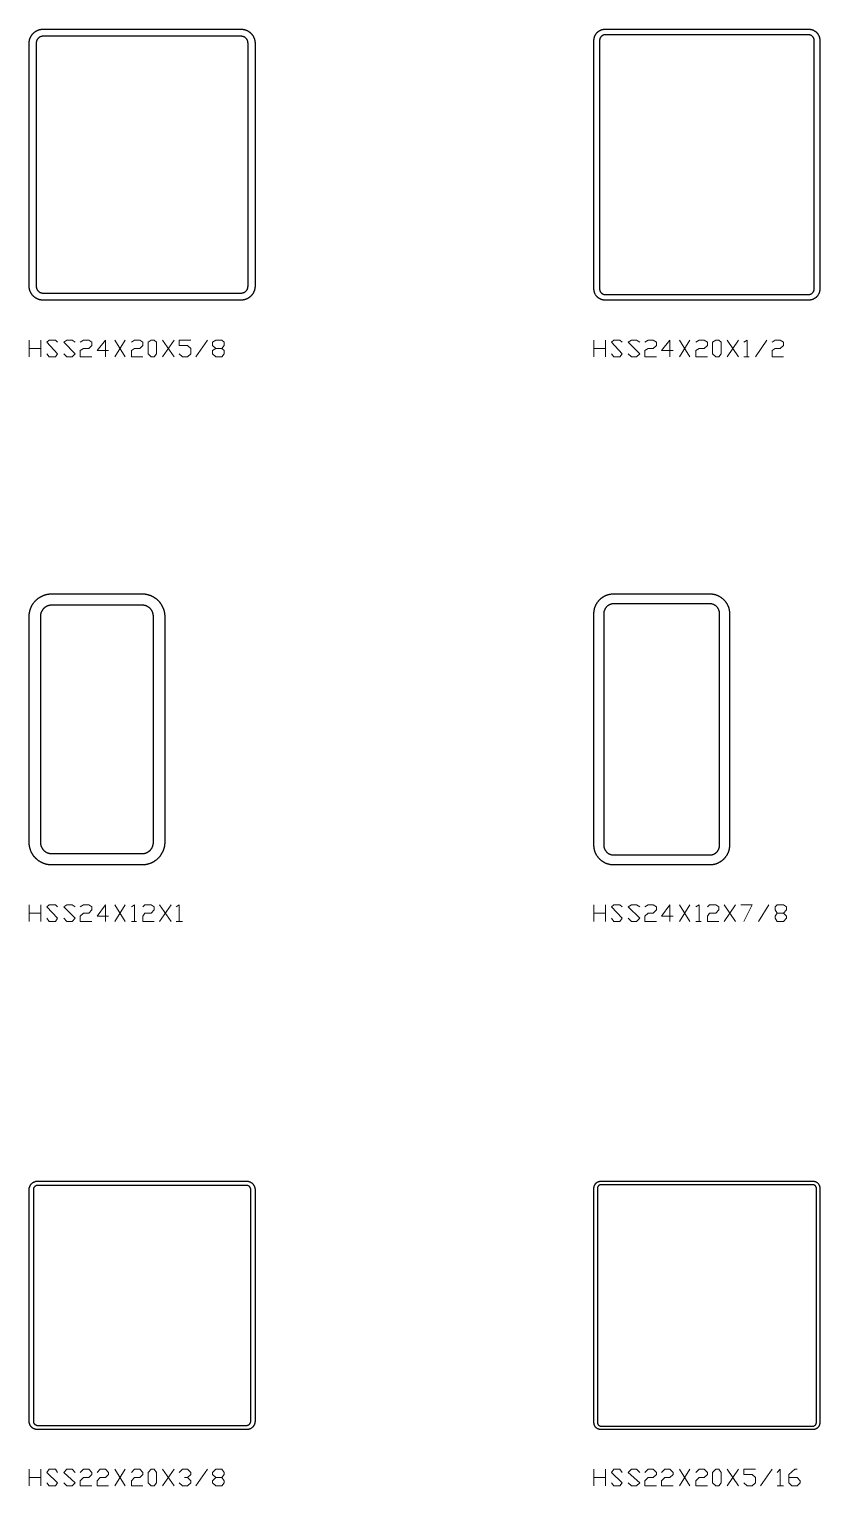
# Model space of a CAD drawing. Header units: inches. Extents: x 0 to 975, y -1305 to 34.
# Drawn here: x 500 to 570, y -105 to 24 of the extents above; entities that cross this region are included whole.
import ezdxf

# ---------------------------------------------------------------- set-up
doc = ezdxf.new("R2010")
doc.units = ezdxf.units.IN
doc.header["$MEASUREMENT"] = 0
doc.layers.add('AISC_STEEL', color=7, linetype='Continuous')

msp = doc.modelspace()

# ---------------------------------------------------------------- linework, layer by layer
at = {"color": 3, "lineweight": 0}
for p, q in [((500.01, -5.01), (500.01, -3.54)), ((501.03, -3.54), (501.03, -5.01)), ((507.58, -3.54), (508.5, -5.01)), ((507.58, -5.01), (508.5, -3.54)), ((511.82, -3.54), (512.83, -5.01)), ((511.82, -5.01), (512.83, -3.54)), ((514.77, -5.01), (515.78, -3.54)), ((550, -5.01), (550, -3.54)), ((551.01, -3.54), (551.01, -5.01)), ((557.56, -3.54), (558.48, -5.01)), ((557.56, -5.01), (558.48, -3.54)), ((561.8, -3.54), (562.81, -5.01)), ((561.8, -5.01), (562.81, -3.54)), ((564.29, -5.01), (565.3, -3.54)), ((500.01, -4.28), (501.03, -4.28)), ((510.8, -5.01), (510.8, -5.01)), ((550, -4.28), (551.01, -4.28)), ((560.79, -5.01), (560.79, -5.01)), ((563.28, -5.01), (563.74, -5.01)), ((500.01, -55), (500.01, -53.52)), ((501.03, -53.52), (501.03, -55)), ((507.58, -53.52), (508.5, -55)), ((507.58, -55), (508.5, -53.52)), ((511.54, -53.52), (512.56, -55)), ((511.54, -55), (512.56, -53.52)), ((550, -55), (550, -53.52)), ((551.01, -53.52), (551.01, -55)), ((557.56, -53.52), (558.48, -55)), ((557.56, -55), (558.48, -53.52)), ((561.52, -53.52), (562.54, -55)), ((561.52, -55), (562.54, -53.52)), ((564.57, -55), (565.49, -53.52)), ((500.01, -54.26), (501.03, -54.26)), ((509.05, -55), (509.51, -55)), ((513.02, -55), (513.57, -55)), ((550, -54.26), (551.01, -54.26)), ((559.03, -55), (559.49, -55)), ((500.01, -104.98), (500.01, -103.5)), ((500.01, -104.24), (501.03, -104.24)), ((501.03, -103.5), (501.03, -104.98)), ((507.58, -103.5), (508.5, -104.98)), ((507.58, -104.98), (508.5, -103.5)), ((511.82, -103.5), (512.83, -104.98)), ((511.82, -104.98), (512.83, -103.5)), ((514.77, -104.98), (515.78, -103.5)), ((550, -104.98), (550, -103.5)), ((550, -104.24), (551.01, -104.24)), ((551.01, -103.5), (551.01, -104.98)), ((557.56, -103.5), (558.48, -104.98)), ((557.56, -104.98), (558.48, -103.5)), ((561.8, -103.5), (562.81, -104.98)), ((561.8, -104.98), (562.81, -103.5)), ((564.75, -104.98), (565.77, -103.5)), ((510.8, -104.98), (510.8, -104.98)), ((560.79, -104.98), (560.79, -104.98)), ((566.23, -104.98), (566.78, -104.98))]:
    msp.add_line(p, q, dxfattribs=at)
for points in [[(501.58, -4.74), (501.77, -5.01), (502.32, -5.01), (502.5, -4.74), (501.58, -3.72), (501.77, -3.54), (502.32, -3.54), (502.5, -3.72)], [(503.06, -4.74), (503.33, -5.01), (503.8, -5.01), (504.07, -4.74), (503.06, -3.72), (503.33, -3.54), (503.8, -3.54), (504.07, -3.72)], [(504.53, -3.72), (504.81, -3.54), (505.27, -3.54), (505.55, -3.72), (505.55, -4), (505.27, -4.28), (504.81, -4.28), (504.53, -4.46), (504.53, -5.01), (505.55, -5.01)], [(507.02, -4.46), (506.01, -4.46), (506.75, -3.54), (506.75, -5.01)], [(509.05, -3.72), (509.33, -3.54), (509.79, -3.54), (510.07, -3.72), (510.07, -4), (509.79, -4.28), (509.33, -4.28), (509.05, -4.46), (509.05, -5.01), (510.07, -5.01)], [(513.29, -4.74), (513.57, -5.01), (514.03, -5.01), (514.31, -4.74), (514.31, -4.28), (514.03, -4), (513.29, -4), (513.29, -3.54), (514.31, -3.54)], [(517.07, -4.28), (517.26, -4.46), (517.26, -4.74), (517.07, -5.01), (516.52, -5.01), (516.24, -4.74), (516.24, -4.46), (516.52, -4.28), (517.07, -4.28), (517.26, -4), (517.26, -3.72), (517.07, -3.54), (516.52, -3.54), (516.24, -3.72), (516.24, -4), (516.52, -4.28)], [(551.56, -4.74), (551.75, -5.01), (552.3, -5.01), (552.49, -4.74), (551.56, -3.72), (551.75, -3.54), (552.3, -3.54), (552.49, -3.72)], [(553.04, -4.74), (553.32, -5.01), (553.78, -5.01), (554.05, -4.74), (553.04, -3.72), (553.32, -3.54), (553.78, -3.54), (554.05, -3.72)], [(554.51, -3.72), (554.79, -3.54), (555.25, -3.54), (555.53, -3.72), (555.53, -4), (555.25, -4.28), (554.79, -4.28), (554.51, -4.46), (554.51, -5.01), (555.53, -5.01)], [(557, -4.46), (555.99, -4.46), (556.73, -3.54), (556.73, -5.01)], [(559.03, -3.72), (559.31, -3.54), (559.77, -3.54), (560.05, -3.72), (560.05, -4), (559.77, -4.28), (559.31, -4.28), (559.03, -4.46), (559.03, -5.01), (560.05, -5.01)], [(563.28, -3.72), (563.55, -3.54), (563.55, -5.01)], [(565.77, -3.72), (566.04, -3.54), (566.5, -3.54), (566.78, -3.72), (566.78, -4), (566.5, -4.28), (566.04, -4.28), (565.77, -4.46), (565.77, -5.01), (566.78, -5.01)], [(501.58, -54.72), (501.77, -55), (502.32, -55), (502.5, -54.72), (501.58, -53.71), (501.77, -53.52), (502.32, -53.52), (502.5, -53.71)], [(503.06, -54.72), (503.33, -55), (503.8, -55), (504.07, -54.72), (503.06, -53.71), (503.33, -53.52), (503.8, -53.52), (504.07, -53.71)], [(504.53, -53.71), (504.81, -53.52), (505.27, -53.52), (505.55, -53.71), (505.55, -53.98), (505.27, -54.26), (504.81, -54.26), (504.53, -54.54), (504.53, -55), (505.55, -55)], [(507.02, -54.54), (506.01, -54.54), (506.75, -53.52), (506.75, -55)], [(509.05, -53.71), (509.33, -53.52), (509.33, -55)], [(510.07, -53.71), (510.25, -53.52), (510.8, -53.52), (511.08, -53.71), (511.08, -53.98), (510.8, -54.26), (510.25, -54.26), (510.07, -54.54), (510.07, -55), (511.08, -55)], [(513.02, -53.71), (513.29, -53.52), (513.29, -55)], [(551.56, -54.72), (551.75, -55), (552.3, -55), (552.49, -54.72), (551.56, -53.71), (551.75, -53.52), (552.3, -53.52), (552.49, -53.71)], [(553.04, -54.72), (553.32, -55), (553.78, -55), (554.05, -54.72), (553.04, -53.71), (553.32, -53.52), (553.78, -53.52), (554.05, -53.71)], [(554.51, -53.71), (554.79, -53.52), (555.25, -53.52), (555.53, -53.71), (555.53, -53.98), (555.25, -54.26), (554.79, -54.26), (554.51, -54.54), (554.51, -55), (555.53, -55)], [(557, -54.54), (555.99, -54.54), (556.73, -53.52), (556.73, -55)], [(559.03, -53.71), (559.31, -53.52), (559.31, -55)], [(560.05, -53.71), (560.23, -53.52), (560.79, -53.52), (561.06, -53.71), (561.06, -53.98), (560.79, -54.26), (560.23, -54.26), (560.05, -54.54), (560.05, -55), (561.06, -55)], [(563, -53.52), (564.01, -53.52), (563.28, -55)], [(566.78, -54.26), (567.06, -54.54), (567.06, -54.72), (566.78, -55), (566.23, -55), (566.04, -54.72), (566.04, -54.54), (566.23, -54.26), (566.78, -54.26), (567.06, -53.98), (567.06, -53.71), (566.78, -53.52), (566.23, -53.52), (566.04, -53.71), (566.04, -53.98), (566.23, -54.26)], [(501.58, -104.7), (501.77, -104.98), (502.32, -104.98), (502.5, -104.7), (501.58, -103.78), (501.77, -103.5), (502.32, -103.5), (502.5, -103.78)], [(503.06, -104.7), (503.33, -104.98), (503.8, -104.98), (504.07, -104.7), (503.06, -103.78), (503.33, -103.5), (503.8, -103.5), (504.07, -103.78)], [(504.53, -103.78), (504.81, -103.5), (505.27, -103.5), (505.55, -103.78), (505.55, -103.96), (505.27, -104.24), (504.81, -104.24), (504.53, -104.52), (504.53, -104.98), (505.55, -104.98)], [(506.01, -103.78), (506.29, -103.5), (506.75, -103.5), (507.02, -103.78), (507.02, -103.96), (506.75, -104.24), (506.29, -104.24), (506.01, -104.52), (506.01, -104.98), (507.02, -104.98)], [(509.05, -103.78), (509.33, -103.5), (509.79, -103.5), (510.07, -103.78), (510.07, -103.96), (509.79, -104.24), (509.33, -104.24), (509.05, -104.52), (509.05, -104.98), (510.07, -104.98)], [(513.29, -103.78), (513.57, -103.5), (514.03, -103.5), (514.31, -103.78), (514.31, -103.96), (514.03, -104.24), (513.76, -104.24)], [(514.03, -104.24), (514.31, -104.52), (514.31, -104.7), (514.03, -104.98), (513.57, -104.98), (513.29, -104.7)], [(517.07, -104.24), (517.26, -104.52), (517.26, -104.7), (517.07, -104.98), (516.52, -104.98), (516.24, -104.7), (516.24, -104.52), (516.52, -104.24), (517.07, -104.24), (517.26, -103.96), (517.26, -103.78), (517.07, -103.5), (516.52, -103.5), (516.24, -103.78), (516.24, -103.96), (516.52, -104.24)], [(551.56, -104.7), (551.75, -104.98), (552.3, -104.98), (552.49, -104.7), (551.56, -103.78), (551.75, -103.5), (552.3, -103.5), (552.49, -103.78)], [(553.04, -104.7), (553.32, -104.98), (553.78, -104.98), (554.05, -104.7), (553.04, -103.78), (553.32, -103.5), (553.78, -103.5), (554.05, -103.78)], [(554.51, -103.78), (554.79, -103.5), (555.25, -103.5), (555.53, -103.78), (555.53, -103.96), (555.25, -104.24), (554.79, -104.24), (554.51, -104.52), (554.51, -104.98), (555.53, -104.98)], [(555.99, -103.78), (556.27, -103.5), (556.73, -103.5), (557, -103.78), (557, -103.96), (556.73, -104.24), (556.27, -104.24), (555.99, -104.52), (555.99, -104.98), (557, -104.98)], [(559.03, -103.78), (559.31, -103.5), (559.77, -103.5), (560.05, -103.78), (560.05, -103.96), (559.77, -104.24), (559.31, -104.24), (559.03, -104.52), (559.03, -104.98), (560.05, -104.98)], [(563.28, -104.7), (563.55, -104.98), (564.01, -104.98), (564.29, -104.7), (564.29, -104.24), (564.01, -103.96), (563.28, -103.96), (563.28, -103.5), (564.29, -103.5)], [(566.23, -103.78), (566.5, -103.5), (566.5, -104.98)], [(567.24, -104.24), (567.98, -104.24), (568.26, -104.52), (568.26, -104.7), (567.98, -104.98), (567.52, -104.98), (567.24, -104.7), (567.24, -103.96), (567.79, -103.5), (567.98, -103.5)]]:
    msp.add_lwpolyline(points, dxfattribs=at)
for points in [[(510.8, -5.01), (510.53, -4.74), (510.53, -3.72), (510.8, -3.54), (511.08, -3.54), (511.27, -3.72), (511.27, -4.74), (511.08, -5.01)], [(560.79, -5.01), (560.51, -4.74), (560.51, -3.72), (560.79, -3.54), (561.06, -3.54), (561.25, -3.72), (561.25, -4.74), (561.06, -5.01)], [(510.8, -104.98), (510.53, -104.7), (510.53, -103.78), (510.8, -103.5), (511.08, -103.5), (511.27, -103.78), (511.27, -104.7), (511.08, -104.98)], [(560.79, -104.98), (560.51, -104.7), (560.51, -103.78), (560.79, -103.5), (561.06, -103.5), (561.25, -103.78), (561.25, -104.7), (561.06, -104.98)]]:
    msp.add_lwpolyline(points, close=True, dxfattribs=at)
at = {"layer": 'AISC_STEEL'}
for points in [[(518.75, 24), (518.78, 24), (518.81, 24), (518.84, 24), (518.87, 23.99), (518.9, 23.99), (518.93, 23.99), (518.96, 23.98), (518.99, 23.98), (519.02, 23.97), (519.04, 23.96), (519.07, 23.96), (519.1, 23.95), (519.13, 23.94), (519.16, 23.93), (519.19, 23.92), (519.21, 23.91), (519.24, 23.9), (519.27, 23.89), (519.3, 23.87), (519.32, 23.86), (519.35, 23.85), (519.38, 23.83), (519.4, 23.82), (519.43, 23.8), (519.45, 23.79), (519.48, 23.77), (519.5, 23.75), (519.52, 23.73), (519.55, 23.71), (519.57, 23.69), (519.59, 23.67), (519.61, 23.65), (519.63, 23.63), (519.65, 23.61), (519.67, 23.59), (519.69, 23.57), (519.71, 23.55), (519.73, 23.52), (519.75, 23.5), (519.77, 23.48), (519.79, 23.45), (519.8, 23.43), (519.82, 23.4), (519.83, 23.38), (519.85, 23.35), (519.86, 23.32), (519.87, 23.3), (519.89, 23.27), (519.9, 23.24), (519.91, 23.21), (519.92, 23.19), (519.93, 23.16), (519.94, 23.13), (519.95, 23.1), (519.96, 23.07), (519.96, 23.04), (519.97, 23.02), (519.98, 22.99), (519.98, 22.96), (519.99, 22.93), (519.99, 22.9), (519.99, 22.87), (520, 22.84), (520, 22.81), (520, 22.78), (520, 22.75), (520, 1.25), (520, 1.22), (520, 1.19), (520, 1.16), (519.99, 1.13), (519.99, 1.1), (519.99, 1.07), (519.98, 1.04), (519.98, 1.01), (519.97, 0.98), (519.96, 0.96), (519.96, 0.93), (519.95, 0.9), (519.94, 0.87), (519.93, 0.84), (519.92, 0.81), (519.91, 0.79), (519.9, 0.76), (519.89, 0.73), (519.87, 0.7), (519.86, 0.68), (519.85, 0.65), (519.83, 0.62), (519.82, 0.6), (519.8, 0.57), (519.79, 0.55), (519.77, 0.52), (519.75, 0.5), (519.73, 0.48), (519.71, 0.45), (519.69, 0.43), (519.67, 0.41), (519.65, 0.39), (519.63, 0.37), (519.61, 0.35), (519.59, 0.33), (519.57, 0.31), (519.55, 0.29), (519.52, 0.27), (519.5, 0.25), (519.48, 0.23), (519.45, 0.21), (519.43, 0.2), (519.4, 0.18), (519.38, 0.17), (519.35, 0.15), (519.32, 0.14), (519.3, 0.13), (519.27, 0.11), (519.24, 0.1), (519.21, 0.09), (519.19, 0.08), (519.16, 0.07), (519.13, 0.06), (519.1, 0.05), (519.07, 0.04), (519.04, 0.04), (519.02, 0.03), (518.99, 0.02), (518.96, 0.02), (518.93, 0.01), (518.9, 0.01), (518.87, 0.01), (518.84, 0), (518.81, 0), (518.78, 0), (518.75, 0), (501.25, 0), (501.22, 0), (501.19, 0), (501.16, 0), (501.13, 0.01), (501.1, 0.01), (501.07, 0.01), (501.04, 0.02), (501.01, 0.02), (500.98, 0.03), (500.96, 0.04), (500.93, 0.04), (500.9, 0.05), (500.87, 0.06), (500.84, 0.07), (500.81, 0.08), (500.79, 0.09), (500.76, 0.1), (500.73, 0.11), (500.7, 0.13), (500.68, 0.14), (500.65, 0.15), (500.62, 0.17), (500.6, 0.18), (500.57, 0.2), (500.55, 0.21), (500.52, 0.23), (500.5, 0.25), (500.48, 0.27), (500.45, 0.29), (500.43, 0.31), (500.41, 0.33), (500.39, 0.35), (500.37, 0.37), (500.35, 0.39), (500.33, 0.41), (500.31, 0.43), (500.29, 0.45), (500.27, 0.48), (500.25, 0.5), (500.23, 0.52), (500.21, 0.55), (500.2, 0.57), (500.18, 0.6), (500.17, 0.62), (500.15, 0.65), (500.14, 0.68), (500.13, 0.7), (500.11, 0.73), (500.1, 0.76), (500.09, 0.79), (500.08, 0.81), (500.07, 0.84), (500.06, 0.87), (500.05, 0.9), (500.04, 0.93), (500.04, 0.96), (500.03, 0.98), (500.02, 1.01), (500.02, 1.04), (500.01, 1.07), (500.01, 1.1), (500.01, 1.13), (500, 1.16), (500, 1.19), (500, 1.22), (500, 1.25), (500, 22.75), (500, 22.78), (500, 22.81), (500, 22.84), (500.01, 22.87), (500.01, 22.9), (500.01, 22.93), (500.02, 22.96), (500.02, 22.99), (500.03, 23.02), (500.04, 23.04), (500.04, 23.07), (500.05, 23.1), (500.06, 23.13), (500.07, 23.16), (500.08, 23.19), (500.09, 23.21), (500.1, 23.24), (500.11, 23.27), (500.13, 23.3), (500.14, 23.32), (500.15, 23.35), (500.17, 23.38), (500.18, 23.4), (500.2, 23.43), (500.21, 23.45), (500.23, 23.48), (500.25, 23.5), (500.27, 23.52), (500.29, 23.55), (500.31, 23.57), (500.33, 23.59), (500.35, 23.61), (500.37, 23.63), (500.39, 23.65), (500.41, 23.67), (500.43, 23.69), (500.45, 23.71), (500.48, 23.73), (500.5, 23.75), (500.52, 23.77), (500.55, 23.79), (500.57, 23.8), (500.6, 23.82), (500.62, 23.83), (500.65, 23.85), (500.68, 23.86), (500.7, 23.87), (500.73, 23.89), (500.76, 23.9), (500.79, 23.91), (500.81, 23.92), (500.84, 23.93), (500.87, 23.94), (500.9, 23.95), (500.93, 23.96), (500.96, 23.96), (500.98, 23.97), (501.01, 23.98), (501.04, 23.98), (501.07, 23.99), (501.1, 23.99), (501.13, 23.99), (501.16, 24), (501.19, 24), (501.22, 24), (501.25, 24)], [(501.25, 23.38), (501.22, 23.37), (501.19, 23.37), (501.16, 23.37), (501.13, 23.36), (501.1, 23.36), (501.07, 23.35), (501.05, 23.34), (501.02, 23.33), (500.99, 23.32), (500.96, 23.31), (500.94, 23.29), (500.91, 23.28), (500.89, 23.26), (500.86, 23.24), (500.84, 23.22), (500.82, 23.2), (500.8, 23.18), (500.78, 23.16), (500.76, 23.14), (500.74, 23.11), (500.72, 23.09), (500.71, 23.06), (500.69, 23.04), (500.68, 23.01), (500.67, 22.98), (500.66, 22.95), (500.65, 22.93), (500.64, 22.9), (500.64, 22.87), (500.63, 22.84), (500.63, 22.81), (500.63, 22.78), (500.62, 22.75), (500.62, 1.25), (500.63, 1.22), (500.63, 1.19), (500.63, 1.16), (500.64, 1.13), (500.64, 1.1), (500.65, 1.07), (500.66, 1.05), (500.67, 1.02), (500.68, 0.99), (500.69, 0.96), (500.71, 0.94), (500.72, 0.91), (500.74, 0.89), (500.76, 0.86), (500.78, 0.84), (500.8, 0.82), (500.82, 0.8), (500.84, 0.78), (500.86, 0.76), (500.89, 0.74), (500.91, 0.72), (500.94, 0.71), (500.96, 0.69), (500.99, 0.68), (501.02, 0.67), (501.05, 0.66), (501.07, 0.65), (501.1, 0.64), (501.13, 0.64), (501.16, 0.63), (501.19, 0.63), (501.22, 0.63), (501.25, 0.62), (518.75, 0.62), (518.78, 0.63), (518.81, 0.63), (518.84, 0.63), (518.87, 0.64), (518.9, 0.64), (518.93, 0.65), (518.95, 0.66), (518.98, 0.67), (519.01, 0.68), (519.04, 0.69), (519.06, 0.71), (519.09, 0.72), (519.11, 0.74), (519.14, 0.76), (519.16, 0.78), (519.18, 0.8), (519.2, 0.82), (519.22, 0.84), (519.24, 0.86), (519.26, 0.89), (519.28, 0.91), (519.29, 0.94), (519.31, 0.96), (519.32, 0.99), (519.33, 1.02), (519.34, 1.05), (519.35, 1.07), (519.36, 1.1), (519.36, 1.13), (519.37, 1.16), (519.37, 1.19), (519.37, 1.22), (519.38, 1.25), (519.38, 22.75), (519.37, 22.78), (519.37, 22.81), (519.37, 22.84), (519.36, 22.87), (519.36, 22.9), (519.35, 22.93), (519.34, 22.95), (519.33, 22.98), (519.32, 23.01), (519.31, 23.04), (519.29, 23.06), (519.28, 23.09), (519.26, 23.11), (519.24, 23.14), (519.22, 23.16), (519.2, 23.18), (519.18, 23.2), (519.16, 23.22), (519.14, 23.24), (519.11, 23.26), (519.09, 23.28), (519.06, 23.29), (519.04, 23.31), (519.01, 23.32), (518.98, 23.33), (518.95, 23.34), (518.93, 23.35), (518.9, 23.36), (518.87, 23.36), (518.84, 23.37), (518.81, 23.37), (518.78, 23.37), (518.75, 23.38)], [(569, 24), (569.03, 24), (569.06, 24), (569.09, 24), (569.12, 23.99), (569.15, 23.99), (569.18, 23.98), (569.21, 23.98), (569.23, 23.97), (569.26, 23.96), (569.29, 23.96), (569.32, 23.95), (569.35, 23.94), (569.38, 23.93), (569.4, 23.92), (569.43, 23.9), (569.46, 23.89), (569.48, 23.88), (569.51, 23.86), (569.53, 23.85), (569.56, 23.83), (569.58, 23.81), (569.61, 23.79), (569.63, 23.78), (569.65, 23.76), (569.67, 23.74), (569.7, 23.72), (569.72, 23.7), (569.74, 23.67), (569.76, 23.65), (569.78, 23.63), (569.79, 23.61), (569.81, 23.58), (569.83, 23.56), (569.85, 23.53), (569.86, 23.51), (569.88, 23.48), (569.89, 23.46), (569.9, 23.43), (569.92, 23.4), (569.93, 23.38), (569.94, 23.35), (569.95, 23.32), (569.96, 23.29), (569.96, 23.26), (569.97, 23.23), (569.98, 23.21), (569.98, 23.18), (569.99, 23.15), (569.99, 23.12), (570, 23.09), (570, 23.06), (570, 23.03), (570, 23), (570, 1), (570, 0.97), (570, 0.94), (570, 0.91), (569.99, 0.88), (569.99, 0.85), (569.98, 0.82), (569.98, 0.79), (569.97, 0.77), (569.96, 0.74), (569.96, 0.71), (569.95, 0.68), (569.94, 0.65), (569.93, 0.62), (569.92, 0.6), (569.9, 0.57), (569.89, 0.54), (569.88, 0.52), (569.86, 0.49), (569.85, 0.47), (569.83, 0.44), (569.81, 0.42), (569.79, 0.39), (569.78, 0.37), (569.76, 0.35), (569.74, 0.33), (569.72, 0.3), (569.7, 0.28), (569.67, 0.26), (569.65, 0.24), (569.63, 0.22), (569.61, 0.21), (569.58, 0.19), (569.56, 0.17), (569.53, 0.15), (569.51, 0.14), (569.48, 0.12), (569.46, 0.11), (569.43, 0.1), (569.4, 0.08), (569.38, 0.07), (569.35, 0.06), (569.32, 0.05), (569.29, 0.04), (569.26, 0.04), (569.23, 0.03), (569.21, 0.02), (569.18, 0.02), (569.15, 0.01), (569.12, 0.01), (569.09, 0), (569.06, 0), (569.03, 0), (569, 0), (551, 0), (550.97, 0), (550.94, 0), (550.91, 0), (550.88, 0.01), (550.85, 0.01), (550.82, 0.02), (550.79, 0.02), (550.77, 0.03), (550.74, 0.04), (550.71, 0.04), (550.68, 0.05), (550.65, 0.06), (550.62, 0.07), (550.6, 0.08), (550.57, 0.1), (550.54, 0.11), (550.52, 0.12), (550.49, 0.14), (550.47, 0.15), (550.44, 0.17), (550.42, 0.19), (550.39, 0.21), (550.37, 0.22), (550.35, 0.24), (550.33, 0.26), (550.3, 0.28), (550.28, 0.3), (550.26, 0.33), (550.24, 0.35), (550.22, 0.37), (550.21, 0.39), (550.19, 0.42), (550.17, 0.44), (550.15, 0.47), (550.14, 0.49), (550.12, 0.52), (550.11, 0.54), (550.1, 0.57), (550.08, 0.6), (550.07, 0.62), (550.06, 0.65), (550.05, 0.68), (550.04, 0.71), (550.04, 0.74), (550.03, 0.77), (550.02, 0.79), (550.02, 0.82), (550.01, 0.85), (550.01, 0.88), (550, 0.91), (550, 0.94), (550, 0.97), (550, 1), (550, 23), (550, 23.03), (550, 23.06), (550, 23.09), (550.01, 23.12), (550.01, 23.15), (550.02, 23.18), (550.02, 23.21), (550.03, 23.23), (550.04, 23.26), (550.04, 23.29), (550.05, 23.32), (550.06, 23.35), (550.07, 23.38), (550.08, 23.4), (550.1, 23.43), (550.11, 23.46), (550.12, 23.48), (550.14, 23.51), (550.15, 23.53), (550.17, 23.56), (550.19, 23.58), (550.21, 23.61), (550.22, 23.63), (550.24, 23.65), (550.26, 23.67), (550.28, 23.7), (550.3, 23.72), (550.33, 23.74), (550.35, 23.76), (550.37, 23.78), (550.39, 23.79), (550.42, 23.81), (550.44, 23.83), (550.47, 23.85), (550.49, 23.86), (550.52, 23.88), (550.54, 23.89), (550.57, 23.9), (550.6, 23.92), (550.62, 23.93), (550.65, 23.94), (550.68, 23.95), (550.71, 23.96), (550.74, 23.96), (550.77, 23.97), (550.79, 23.98), (550.82, 23.98), (550.85, 23.99), (550.88, 23.99), (550.91, 24), (550.94, 24), (550.97, 24), (551, 24)], [(551, 23.5), (550.97, 23.5), (550.94, 23.5), (550.91, 23.49), (550.88, 23.49), (550.86, 23.48), (550.83, 23.47), (550.8, 23.46), (550.78, 23.45), (550.75, 23.43), (550.73, 23.42), (550.7, 23.4), (550.68, 23.38), (550.66, 23.36), (550.64, 23.34), (550.62, 23.32), (550.6, 23.3), (550.58, 23.27), (550.57, 23.25), (550.55, 23.22), (550.54, 23.2), (550.53, 23.17), (550.52, 23.14), (550.51, 23.12), (550.51, 23.09), (550.5, 23.06), (550.5, 23.03), (550.5, 23), (550.5, 1), (550.5, 0.97), (550.5, 0.94), (550.51, 0.91), (550.51, 0.88), (550.52, 0.86), (550.53, 0.83), (550.54, 0.8), (550.55, 0.78), (550.57, 0.75), (550.58, 0.73), (550.6, 0.7), (550.62, 0.68), (550.64, 0.66), (550.66, 0.64), (550.68, 0.62), (550.7, 0.6), (550.73, 0.58), (550.75, 0.57), (550.78, 0.55), (550.8, 0.54), (550.83, 0.53), (550.86, 0.52), (550.88, 0.51), (550.91, 0.51), (550.94, 0.5), (550.97, 0.5), (551, 0.5), (569, 0.5), (569.03, 0.5), (569.06, 0.5), (569.09, 0.51), (569.12, 0.51), (569.14, 0.52), (569.17, 0.53), (569.2, 0.54), (569.22, 0.55), (569.25, 0.57), (569.27, 0.58), (569.3, 0.6), (569.32, 0.62), (569.34, 0.64), (569.36, 0.66), (569.38, 0.68), (569.4, 0.7), (569.42, 0.73), (569.43, 0.75), (569.45, 0.78), (569.46, 0.8), (569.47, 0.83), (569.48, 0.86), (569.49, 0.88), (569.49, 0.91), (569.5, 0.94), (569.5, 0.97), (569.5, 1), (569.5, 23), (569.5, 23.03), (569.5, 23.06), (569.49, 23.09), (569.49, 23.12), (569.48, 23.14), (569.47, 23.17), (569.46, 23.2), (569.45, 23.22), (569.43, 23.25), (569.42, 23.27), (569.4, 23.3), (569.38, 23.32), (569.36, 23.34), (569.34, 23.36), (569.32, 23.38), (569.3, 23.4), (569.27, 23.42), (569.25, 23.43), (569.22, 23.45), (569.2, 23.46), (569.17, 23.47), (569.14, 23.48), (569.12, 23.49), (569.09, 23.49), (569.06, 23.5), (569.03, 23.5), (569, 23.5)], [(510, -26), (510.03, -26), (510.07, -26), (510.1, -26), (510.13, -26), (510.16, -26.01), (510.2, -26.01), (510.23, -26.01), (510.26, -26.02), (510.29, -26.02), (510.33, -26.03), (510.36, -26.03), (510.39, -26.04), (510.42, -26.05), (510.45, -26.05), (510.49, -26.06), (510.52, -26.07), (510.55, -26.08), (510.58, -26.09), (510.61, -26.1), (510.64, -26.11), (510.67, -26.12), (510.7, -26.13), (510.74, -26.14), (510.77, -26.15), (510.8, -26.17), (510.83, -26.18), (510.86, -26.19), (510.88, -26.21), (510.91, -26.22), (510.94, -26.24), (510.97, -26.25), (511, -26.27), (511.03, -26.28), (511.06, -26.3), (511.08, -26.32), (511.11, -26.34), (511.14, -26.36), (511.16, -26.37), (511.19, -26.39), (511.22, -26.41), (511.24, -26.43), (511.27, -26.45), (511.29, -26.47), (511.32, -26.5), (511.34, -26.52), (511.37, -26.54), (511.39, -26.56), (511.41, -26.59), (511.44, -26.61), (511.46, -26.63), (511.48, -26.66), (511.5, -26.68), (511.53, -26.71), (511.55, -26.73), (511.57, -26.76), (511.59, -26.78), (511.61, -26.81), (511.63, -26.84), (511.64, -26.86), (511.66, -26.89), (511.68, -26.92), (511.7, -26.94), (511.72, -26.97), (511.73, -27), (511.75, -27.03), (511.76, -27.06), (511.78, -27.09), (511.79, -27.12), (511.81, -27.14), (511.82, -27.17), (511.83, -27.2), (511.85, -27.23), (511.86, -27.26), (511.87, -27.3), (511.88, -27.33), (511.89, -27.36), (511.9, -27.39), (511.91, -27.42), (511.92, -27.45), (511.93, -27.48), (511.94, -27.51), (511.95, -27.55), (511.95, -27.58), (511.96, -27.61), (511.97, -27.64), (511.97, -27.67), (511.98, -27.71), (511.98, -27.74), (511.99, -27.77), (511.99, -27.8), (511.99, -27.84), (512, -27.87), (512, -27.9), (512, -27.93), (512, -27.97), (512, -28), (512, -48), (512, -48.03), (512, -48.07), (512, -48.1), (512, -48.13), (511.99, -48.16), (511.99, -48.2), (511.99, -48.23), (511.98, -48.26), (511.98, -48.29), (511.97, -48.33), (511.97, -48.36), (511.96, -48.39), (511.95, -48.42), (511.95, -48.45), (511.94, -48.49), (511.93, -48.52), (511.92, -48.55), (511.91, -48.58), (511.9, -48.61), (511.89, -48.64), (511.88, -48.67), (511.87, -48.7), (511.86, -48.74), (511.85, -48.77), (511.83, -48.8), (511.82, -48.83), (511.81, -48.86), (511.79, -48.88), (511.78, -48.91), (511.76, -48.94), (511.75, -48.97), (511.73, -49), (511.72, -49.03), (511.7, -49.06), (511.68, -49.08), (511.66, -49.11), (511.64, -49.14), (511.63, -49.16), (511.61, -49.19), (511.59, -49.22), (511.57, -49.24), (511.55, -49.27), (511.53, -49.29), (511.5, -49.32), (511.48, -49.34), (511.46, -49.37), (511.44, -49.39), (511.41, -49.41), (511.39, -49.44), (511.37, -49.46), (511.34, -49.48), (511.32, -49.5), (511.29, -49.53), (511.27, -49.55), (511.24, -49.57), (511.22, -49.59), (511.19, -49.61), (511.16, -49.63), (511.14, -49.64), (511.11, -49.66), (511.08, -49.68), (511.06, -49.7), (511.03, -49.72), (511, -49.73), (510.97, -49.75), (510.94, -49.76), (510.91, -49.78), (510.88, -49.79), (510.86, -49.81), (510.83, -49.82), (510.8, -49.83), (510.77, -49.85), (510.74, -49.86), (510.7, -49.87), (510.67, -49.88), (510.64, -49.89), (510.61, -49.9), (510.58, -49.91), (510.55, -49.92), (510.52, -49.93), (510.49, -49.94), (510.45, -49.95), (510.42, -49.95), (510.39, -49.96), (510.36, -49.97), (510.33, -49.97), (510.29, -49.98), (510.26, -49.98), (510.23, -49.99), (510.2, -49.99), (510.16, -49.99), (510.13, -50), (510.1, -50), (510.07, -50), (510.03, -50), (510, -50), (502, -50), (501.97, -50), (501.93, -50), (501.9, -50), (501.87, -50), (501.84, -49.99), (501.8, -49.99), (501.77, -49.99), (501.74, -49.98), (501.71, -49.98), (501.67, -49.97), (501.64, -49.97), (501.61, -49.96), (501.58, -49.95), (501.55, -49.95), (501.51, -49.94), (501.48, -49.93), (501.45, -49.92), (501.42, -49.91), (501.39, -49.9), (501.36, -49.89), (501.33, -49.88), (501.3, -49.87), (501.26, -49.86), (501.23, -49.85), (501.2, -49.83), (501.17, -49.82), (501.14, -49.81), (501.12, -49.79), (501.09, -49.78), (501.06, -49.76), (501.03, -49.75), (501, -49.73), (500.97, -49.72), (500.94, -49.7), (500.92, -49.68), (500.89, -49.66), (500.86, -49.64), (500.84, -49.63), (500.81, -49.61), (500.78, -49.59), (500.76, -49.57), (500.73, -49.55), (500.71, -49.53), (500.68, -49.5), (500.66, -49.48), (500.63, -49.46), (500.61, -49.44), (500.59, -49.41), (500.56, -49.39), (500.54, -49.37), (500.52, -49.34), (500.5, -49.32), (500.47, -49.29), (500.45, -49.27), (500.43, -49.24), (500.41, -49.22), (500.39, -49.19), (500.37, -49.16), (500.36, -49.14), (500.34, -49.11), (500.32, -49.08), (500.3, -49.06), (500.28, -49.03), (500.27, -49), (500.25, -48.97), (500.24, -48.94), (500.22, -48.91), (500.21, -48.88), (500.19, -48.86), (500.18, -48.83), (500.17, -48.8), (500.15, -48.77), (500.14, -48.74), (500.13, -48.7), (500.12, -48.67), (500.11, -48.64), (500.1, -48.61), (500.09, -48.58), (500.08, -48.55), (500.07, -48.52), (500.06, -48.49), (500.05, -48.45), (500.05, -48.42), (500.04, -48.39), (500.03, -48.36), (500.03, -48.33), (500.02, -48.29), (500.02, -48.26), (500.01, -48.23), (500.01, -48.2), (500.01, -48.16), (500, -48.13), (500, -48.1), (500, -48.07), (500, -48.03), (500, -48), (500, -28), (500, -27.97), (500, -27.93), (500, -27.9), (500, -27.87), (500.01, -27.84), (500.01, -27.8), (500.01, -27.77), (500.02, -27.74), (500.02, -27.71), (500.03, -27.67), (500.03, -27.64), (500.04, -27.61), (500.05, -27.58), (500.05, -27.55), (500.06, -27.51), (500.07, -27.48), (500.08, -27.45), (500.09, -27.42), (500.1, -27.39), (500.11, -27.36), (500.12, -27.33), (500.13, -27.3), (500.14, -27.26), (500.15, -27.23), (500.17, -27.2), (500.18, -27.17), (500.19, -27.14), (500.21, -27.12), (500.22, -27.09), (500.24, -27.06), (500.25, -27.03), (500.27, -27), (500.28, -26.97), (500.3, -26.94), (500.32, -26.92), (500.34, -26.89), (500.36, -26.86), (500.37, -26.84), (500.39, -26.81), (500.41, -26.78), (500.43, -26.76), (500.45, -26.73), (500.47, -26.71), (500.5, -26.68), (500.52, -26.66), (500.54, -26.63), (500.56, -26.61), (500.59, -26.59), (500.61, -26.56), (500.63, -26.54), (500.66, -26.52), (500.68, -26.5), (500.71, -26.47), (500.73, -26.45), (500.76, -26.43), (500.78, -26.41), (500.81, -26.39), (500.84, -26.37), (500.86, -26.36), (500.89, -26.34), (500.92, -26.32), (500.94, -26.3), (500.97, -26.28), (501, -26.27), (501.03, -26.25), (501.06, -26.24), (501.09, -26.22), (501.12, -26.21), (501.14, -26.19), (501.17, -26.18), (501.2, -26.17), (501.23, -26.15), (501.26, -26.14), (501.3, -26.13), (501.33, -26.12), (501.36, -26.11), (501.39, -26.1), (501.42, -26.09), (501.45, -26.08), (501.48, -26.07), (501.51, -26.06), (501.55, -26.05), (501.58, -26.05), (501.61, -26.04), (501.64, -26.03), (501.67, -26.03), (501.71, -26.02), (501.74, -26.02), (501.77, -26.01), (501.8, -26.01), (501.84, -26.01), (501.87, -26), (501.9, -26), (501.93, -26), (501.97, -26), (502, -26)], [(502, -27), (501.97, -27), (501.94, -27), (501.91, -27), (501.88, -27.01), (501.85, -27.01), (501.82, -27.02), (501.79, -27.02), (501.77, -27.03), (501.74, -27.04), (501.71, -27.04), (501.68, -27.05), (501.65, -27.06), (501.62, -27.07), (501.6, -27.08), (501.57, -27.1), (501.54, -27.11), (501.52, -27.12), (501.49, -27.14), (501.47, -27.15), (501.44, -27.17), (501.42, -27.19), (501.39, -27.21), (501.37, -27.22), (501.35, -27.24), (501.33, -27.26), (501.3, -27.28), (501.28, -27.3), (501.26, -27.33), (501.24, -27.35), (501.22, -27.37), (501.21, -27.39), (501.19, -27.42), (501.17, -27.44), (501.15, -27.47), (501.14, -27.49), (501.12, -27.52), (501.11, -27.54), (501.1, -27.57), (501.08, -27.6), (501.07, -27.62), (501.06, -27.65), (501.05, -27.68), (501.04, -27.71), (501.04, -27.74), (501.03, -27.77), (501.02, -27.79), (501.02, -27.82), (501.01, -27.85), (501.01, -27.88), (501, -27.91), (501, -27.94), (501, -27.97), (501, -28), (501, -48), (501, -48.03), (501, -48.06), (501, -48.09), (501.01, -48.12), (501.01, -48.15), (501.02, -48.18), (501.02, -48.21), (501.03, -48.23), (501.04, -48.26), (501.04, -48.29), (501.05, -48.32), (501.06, -48.35), (501.07, -48.38), (501.08, -48.4), (501.1, -48.43), (501.11, -48.46), (501.12, -48.48), (501.14, -48.51), (501.15, -48.53), (501.17, -48.56), (501.19, -48.58), (501.21, -48.61), (501.22, -48.63), (501.24, -48.65), (501.26, -48.67), (501.28, -48.7), (501.3, -48.72), (501.33, -48.74), (501.35, -48.76), (501.37, -48.78), (501.39, -48.79), (501.42, -48.81), (501.44, -48.83), (501.47, -48.85), (501.49, -48.86), (501.52, -48.88), (501.54, -48.89), (501.57, -48.9), (501.6, -48.92), (501.62, -48.93), (501.65, -48.94), (501.68, -48.95), (501.71, -48.96), (501.74, -48.96), (501.77, -48.97), (501.79, -48.98), (501.82, -48.98), (501.85, -48.99), (501.88, -48.99), (501.91, -49), (501.94, -49), (501.97, -49), (502, -49), (510, -49), (510.03, -49), (510.06, -49), (510.09, -49), (510.12, -48.99), (510.15, -48.99), (510.18, -48.98), (510.21, -48.98), (510.23, -48.97), (510.26, -48.96), (510.29, -48.96), (510.32, -48.95), (510.35, -48.94), (510.38, -48.93), (510.4, -48.92), (510.43, -48.9), (510.46, -48.89), (510.48, -48.88), (510.51, -48.86), (510.53, -48.85), (510.56, -48.83), (510.58, -48.81), (510.61, -48.79), (510.63, -48.78), (510.65, -48.76), (510.67, -48.74), (510.7, -48.72), (510.72, -48.7), (510.74, -48.67), (510.76, -48.65), (510.78, -48.63), (510.79, -48.61), (510.81, -48.58), (510.83, -48.56), (510.85, -48.53), (510.86, -48.51), (510.88, -48.48), (510.89, -48.46), (510.9, -48.43), (510.92, -48.4), (510.93, -48.38), (510.94, -48.35), (510.95, -48.32), (510.96, -48.29), (510.96, -48.26), (510.97, -48.23), (510.98, -48.21), (510.98, -48.18), (510.99, -48.15), (510.99, -48.12), (511, -48.09), (511, -48.06), (511, -48.03), (511, -48), (511, -28), (511, -27.97), (511, -27.94), (511, -27.91), (510.99, -27.88), (510.99, -27.85), (510.98, -27.82), (510.98, -27.79), (510.97, -27.77), (510.96, -27.74), (510.96, -27.71), (510.95, -27.68), (510.94, -27.65), (510.93, -27.62), (510.92, -27.6), (510.9, -27.57), (510.89, -27.54), (510.88, -27.52), (510.86, -27.49), (510.85, -27.47), (510.83, -27.44), (510.81, -27.42), (510.79, -27.39), (510.78, -27.37), (510.76, -27.35), (510.74, -27.33), (510.72, -27.3), (510.7, -27.28), (510.67, -27.26), (510.65, -27.24), (510.63, -27.22), (510.61, -27.21), (510.58, -27.19), (510.56, -27.17), (510.53, -27.15), (510.51, -27.14), (510.48, -27.12), (510.46, -27.11), (510.43, -27.1), (510.4, -27.08), (510.38, -27.07), (510.35, -27.06), (510.32, -27.05), (510.29, -27.04), (510.26, -27.04), (510.23, -27.03), (510.21, -27.02), (510.18, -27.02), (510.15, -27.01), (510.12, -27.01), (510.09, -27), (510.06, -27), (510.03, -27), (510, -27)], [(560.25, -26), (560.28, -26), (560.31, -26), (560.34, -26), (560.37, -26), (560.4, -26.01), (560.43, -26.01), (560.46, -26.01), (560.49, -26.02), (560.52, -26.02), (560.55, -26.03), (560.58, -26.03), (560.61, -26.04), (560.64, -26.04), (560.66, -26.05), (560.69, -26.06), (560.72, -26.06), (560.75, -26.07), (560.78, -26.08), (560.81, -26.09), (560.84, -26.1), (560.86, -26.11), (560.89, -26.12), (560.92, -26.13), (560.95, -26.14), (560.97, -26.16), (561, -26.17), (561.03, -26.18), (561.06, -26.2), (561.08, -26.21), (561.11, -26.22), (561.13, -26.24), (561.16, -26.25), (561.18, -26.27), (561.21, -26.29), (561.23, -26.3), (561.26, -26.32), (561.28, -26.34), (561.31, -26.36), (561.33, -26.37), (561.35, -26.39), (561.38, -26.41), (561.4, -26.43), (561.42, -26.45), (561.44, -26.47), (561.47, -26.49), (561.49, -26.51), (561.51, -26.53), (561.53, -26.56), (561.55, -26.58), (561.57, -26.6), (561.59, -26.62), (561.61, -26.65), (561.63, -26.67), (561.64, -26.69), (561.66, -26.72), (561.68, -26.74), (561.7, -26.77), (561.71, -26.79), (561.73, -26.82), (561.75, -26.84), (561.76, -26.87), (561.78, -26.89), (561.79, -26.92), (561.8, -26.94), (561.82, -26.97), (561.83, -27), (561.84, -27.03), (561.86, -27.05), (561.87, -27.08), (561.88, -27.11), (561.89, -27.14), (561.9, -27.16), (561.91, -27.19), (561.92, -27.22), (561.93, -27.25), (561.94, -27.28), (561.94, -27.31), (561.95, -27.34), (561.96, -27.36), (561.96, -27.39), (561.97, -27.42), (561.97, -27.45), (561.98, -27.48), (561.98, -27.51), (561.99, -27.54), (561.99, -27.57), (561.99, -27.6), (562, -27.63), (562, -27.66), (562, -27.69), (562, -27.72), (562, -27.75), (562, -48.25), (562, -48.28), (562, -48.31), (562, -48.34), (562, -48.37), (561.99, -48.4), (561.99, -48.43), (561.99, -48.46), (561.98, -48.49), (561.98, -48.52), (561.97, -48.55), (561.97, -48.58), (561.96, -48.61), (561.96, -48.64), (561.95, -48.66), (561.94, -48.69), (561.94, -48.72), (561.93, -48.75), (561.92, -48.78), (561.91, -48.81), (561.9, -48.84), (561.89, -48.86), (561.88, -48.89), (561.87, -48.92), (561.86, -48.95), (561.84, -48.97), (561.83, -49), (561.82, -49.03), (561.8, -49.06), (561.79, -49.08), (561.78, -49.11), (561.76, -49.13), (561.75, -49.16), (561.73, -49.18), (561.71, -49.21), (561.7, -49.23), (561.68, -49.26), (561.66, -49.28), (561.64, -49.31), (561.63, -49.33), (561.61, -49.35), (561.59, -49.38), (561.57, -49.4), (561.55, -49.42), (561.53, -49.44), (561.51, -49.47), (561.49, -49.49), (561.47, -49.51), (561.44, -49.53), (561.42, -49.55), (561.4, -49.57), (561.38, -49.59), (561.35, -49.61), (561.33, -49.63), (561.31, -49.64), (561.28, -49.66), (561.26, -49.68), (561.23, -49.7), (561.21, -49.71), (561.18, -49.73), (561.16, -49.75), (561.13, -49.76), (561.11, -49.78), (561.08, -49.79), (561.06, -49.8), (561.03, -49.82), (561, -49.83), (560.97, -49.84), (560.95, -49.86), (560.92, -49.87), (560.89, -49.88), (560.86, -49.89), (560.84, -49.9), (560.81, -49.91), (560.78, -49.92), (560.75, -49.93), (560.72, -49.94), (560.69, -49.94), (560.66, -49.95), (560.64, -49.96), (560.61, -49.96), (560.58, -49.97), (560.55, -49.97), (560.52, -49.98), (560.49, -49.98), (560.46, -49.99), (560.43, -49.99), (560.4, -49.99), (560.37, -50), (560.34, -50), (560.31, -50), (560.28, -50), (560.25, -50), (551.75, -50), (551.72, -50), (551.69, -50), (551.66, -50), (551.63, -50), (551.6, -49.99), (551.57, -49.99), (551.54, -49.99), (551.51, -49.98), (551.48, -49.98), (551.45, -49.97), (551.42, -49.97), (551.39, -49.96), (551.36, -49.96), (551.34, -49.95), (551.31, -49.94), (551.28, -49.94), (551.25, -49.93), (551.22, -49.92), (551.19, -49.91), (551.16, -49.9), (551.14, -49.89), (551.11, -49.88), (551.08, -49.87), (551.05, -49.86), (551.03, -49.84), (551, -49.83), (550.97, -49.82), (550.94, -49.8), (550.92, -49.79), (550.89, -49.78), (550.87, -49.76), (550.84, -49.75), (550.82, -49.73), (550.79, -49.71), (550.77, -49.7), (550.74, -49.68), (550.72, -49.66), (550.69, -49.64), (550.67, -49.63), (550.65, -49.61), (550.62, -49.59), (550.6, -49.57), (550.58, -49.55), (550.56, -49.53), (550.53, -49.51), (550.51, -49.49), (550.49, -49.47), (550.47, -49.44), (550.45, -49.42), (550.43, -49.4), (550.41, -49.38), (550.39, -49.35), (550.37, -49.33), (550.36, -49.31), (550.34, -49.28), (550.32, -49.26), (550.3, -49.23), (550.29, -49.21), (550.27, -49.18), (550.25, -49.16), (550.24, -49.13), (550.22, -49.11), (550.21, -49.08), (550.2, -49.06), (550.18, -49.03), (550.17, -49), (550.16, -48.97), (550.14, -48.95), (550.13, -48.92), (550.12, -48.89), (550.11, -48.86), (550.1, -48.84), (550.09, -48.81), (550.08, -48.78), (550.07, -48.75), (550.06, -48.72), (550.06, -48.69), (550.05, -48.66), (550.04, -48.64), (550.04, -48.61), (550.03, -48.58), (550.03, -48.55), (550.02, -48.52), (550.02, -48.49), (550.01, -48.46), (550.01, -48.43), (550.01, -48.4), (550, -48.37), (550, -48.34), (550, -48.31), (550, -48.28), (550, -48.25), (550, -27.75), (550, -27.72), (550, -27.69), (550, -27.66), (550, -27.63), (550.01, -27.6), (550.01, -27.57), (550.01, -27.54), (550.02, -27.51), (550.02, -27.48), (550.03, -27.45), (550.03, -27.42), (550.04, -27.39), (550.04, -27.36), (550.05, -27.34), (550.06, -27.31), (550.06, -27.28), (550.07, -27.25), (550.08, -27.22), (550.09, -27.19), (550.1, -27.16), (550.11, -27.14), (550.12, -27.11), (550.13, -27.08), (550.14, -27.05), (550.16, -27.03), (550.17, -27), (550.18, -26.97), (550.2, -26.94), (550.21, -26.92), (550.22, -26.89), (550.24, -26.87), (550.25, -26.84), (550.27, -26.82), (550.29, -26.79), (550.3, -26.77), (550.32, -26.74), (550.34, -26.72), (550.36, -26.69), (550.37, -26.67), (550.39, -26.65), (550.41, -26.62), (550.43, -26.6), (550.45, -26.58), (550.47, -26.56), (550.49, -26.53), (550.51, -26.51), (550.53, -26.49), (550.56, -26.47), (550.58, -26.45), (550.6, -26.43), (550.62, -26.41), (550.65, -26.39), (550.67, -26.37), (550.69, -26.36), (550.72, -26.34), (550.74, -26.32), (550.77, -26.3), (550.79, -26.29), (550.82, -26.27), (550.84, -26.25), (550.87, -26.24), (550.89, -26.22), (550.92, -26.21), (550.94, -26.2), (550.97, -26.18), (551, -26.17), (551.03, -26.16), (551.05, -26.14), (551.08, -26.13), (551.11, -26.12), (551.14, -26.11), (551.16, -26.1), (551.19, -26.09), (551.22, -26.08), (551.25, -26.07), (551.28, -26.06), (551.31, -26.06), (551.34, -26.05), (551.36, -26.04), (551.39, -26.04), (551.42, -26.03), (551.45, -26.03), (551.48, -26.02), (551.51, -26.02), (551.54, -26.01), (551.57, -26.01), (551.6, -26.01), (551.63, -26), (551.66, -26), (551.69, -26), (551.72, -26), (551.75, -26)], [(551.75, -26.88), (551.72, -26.88), (551.69, -26.88), (551.66, -26.88), (551.63, -26.88), (551.6, -26.89), (551.57, -26.89), (551.54, -26.9), (551.51, -26.91), (551.49, -26.92), (551.46, -26.93), (551.43, -26.94), (551.4, -26.95), (551.37, -26.96), (551.35, -26.97), (551.32, -26.99), (551.3, -27), (551.27, -27.02), (551.25, -27.04), (551.22, -27.05), (551.2, -27.07), (551.17, -27.09), (551.15, -27.11), (551.13, -27.13), (551.11, -27.15), (551.09, -27.17), (551.07, -27.2), (551.05, -27.22), (551.04, -27.25), (551.02, -27.27), (551, -27.3), (550.99, -27.32), (550.97, -27.35), (550.96, -27.37), (550.95, -27.4), (550.94, -27.43), (550.93, -27.46), (550.92, -27.49), (550.91, -27.51), (550.9, -27.54), (550.89, -27.57), (550.89, -27.6), (550.88, -27.63), (550.88, -27.66), (550.88, -27.69), (550.88, -27.72), (550.88, -27.75), (550.88, -48.25), (550.88, -48.28), (550.88, -48.31), (550.88, -48.34), (550.88, -48.37), (550.89, -48.4), (550.89, -48.43), (550.9, -48.46), (550.91, -48.49), (550.92, -48.51), (550.93, -48.54), (550.94, -48.57), (550.95, -48.6), (550.96, -48.63), (550.97, -48.65), (550.99, -48.68), (551, -48.7), (551.02, -48.73), (551.04, -48.75), (551.05, -48.78), (551.07, -48.8), (551.09, -48.83), (551.11, -48.85), (551.13, -48.87), (551.15, -48.89), (551.17, -48.91), (551.2, -48.93), (551.22, -48.95), (551.25, -48.96), (551.27, -48.98), (551.3, -49), (551.32, -49.01), (551.35, -49.03), (551.37, -49.04), (551.4, -49.05), (551.43, -49.06), (551.46, -49.07), (551.49, -49.08), (551.51, -49.09), (551.54, -49.1), (551.57, -49.11), (551.6, -49.11), (551.63, -49.12), (551.66, -49.12), (551.69, -49.12), (551.72, -49.12), (551.75, -49.12), (560.25, -49.12), (560.28, -49.12), (560.31, -49.12), (560.34, -49.12), (560.37, -49.12), (560.4, -49.11), (560.43, -49.11), (560.46, -49.1), (560.49, -49.09), (560.51, -49.08), (560.54, -49.07), (560.57, -49.06), (560.6, -49.05), (560.63, -49.04), (560.65, -49.03), (560.68, -49.01), (560.7, -49), (560.73, -48.98), (560.75, -48.96), (560.78, -48.95), (560.8, -48.93), (560.83, -48.91), (560.85, -48.89), (560.87, -48.87), (560.89, -48.85), (560.91, -48.83), (560.93, -48.8), (560.95, -48.78), (560.96, -48.75), (560.98, -48.73), (561, -48.7), (561.01, -48.68), (561.03, -48.65), (561.04, -48.63), (561.05, -48.6), (561.06, -48.57), (561.07, -48.54), (561.08, -48.51), (561.09, -48.49), (561.1, -48.46), (561.11, -48.43), (561.11, -48.4), (561.12, -48.37), (561.12, -48.34), (561.12, -48.31), (561.12, -48.28), (561.12, -48.25), (561.12, -27.75), (561.12, -27.72), (561.12, -27.69), (561.12, -27.66), (561.12, -27.63), (561.11, -27.6), (561.11, -27.57), (561.1, -27.54), (561.09, -27.51), (561.08, -27.49), (561.07, -27.46), (561.06, -27.43), (561.05, -27.4), (561.04, -27.37), (561.03, -27.35), (561.01, -27.32), (561, -27.3), (560.98, -27.27), (560.96, -27.25), (560.95, -27.22), (560.93, -27.2), (560.91, -27.17), (560.89, -27.15), (560.87, -27.13), (560.85, -27.11), (560.83, -27.09), (560.8, -27.07), (560.78, -27.05), (560.75, -27.04), (560.73, -27.02), (560.7, -27), (560.68, -26.99), (560.65, -26.97), (560.63, -26.96), (560.6, -26.95), (560.57, -26.94), (560.54, -26.93), (560.51, -26.92), (560.49, -26.91), (560.46, -26.9), (560.43, -26.89), (560.4, -26.89), (560.37, -26.88), (560.34, -26.88), (560.31, -26.88), (560.28, -26.88), (560.25, -26.88)], [(519.25, -78), (519.28, -78), (519.31, -78), (519.34, -78.01), (519.37, -78.01), (519.4, -78.01), (519.43, -78.02), (519.45, -78.03), (519.48, -78.04), (519.51, -78.05), (519.54, -78.06), (519.56, -78.07), (519.59, -78.08), (519.62, -78.1), (519.64, -78.11), (519.67, -78.13), (519.69, -78.14), (519.71, -78.16), (519.74, -78.18), (519.76, -78.2), (519.78, -78.22), (519.8, -78.24), (519.82, -78.26), (519.84, -78.29), (519.86, -78.31), (519.87, -78.33), (519.89, -78.36), (519.9, -78.38), (519.92, -78.41), (519.93, -78.44), (519.94, -78.46), (519.95, -78.49), (519.96, -78.52), (519.97, -78.55), (519.98, -78.57), (519.99, -78.6), (519.99, -78.63), (519.99, -78.66), (520, -78.69), (520, -78.72), (520, -78.75), (520, -99.25), (520, -99.28), (520, -99.31), (519.99, -99.34), (519.99, -99.37), (519.99, -99.4), (519.98, -99.43), (519.97, -99.45), (519.96, -99.48), (519.95, -99.51), (519.94, -99.54), (519.93, -99.56), (519.92, -99.59), (519.9, -99.62), (519.89, -99.64), (519.87, -99.67), (519.86, -99.69), (519.84, -99.71), (519.82, -99.74), (519.8, -99.76), (519.78, -99.78), (519.76, -99.8), (519.74, -99.82), (519.71, -99.84), (519.69, -99.86), (519.67, -99.87), (519.64, -99.89), (519.62, -99.9), (519.59, -99.92), (519.56, -99.93), (519.54, -99.94), (519.51, -99.95), (519.48, -99.96), (519.45, -99.97), (519.43, -99.98), (519.4, -99.99), (519.37, -99.99), (519.34, -99.99), (519.31, -100), (519.28, -100), (519.25, -100), (500.75, -100), (500.72, -100), (500.69, -100), (500.66, -99.99), (500.63, -99.99), (500.6, -99.99), (500.57, -99.98), (500.55, -99.97), (500.52, -99.96), (500.49, -99.95), (500.46, -99.94), (500.44, -99.93), (500.41, -99.92), (500.38, -99.9), (500.36, -99.89), (500.33, -99.87), (500.31, -99.86), (500.29, -99.84), (500.26, -99.82), (500.24, -99.8), (500.22, -99.78), (500.2, -99.76), (500.18, -99.74), (500.16, -99.71), (500.14, -99.69), (500.13, -99.67), (500.11, -99.64), (500.1, -99.62), (500.08, -99.59), (500.07, -99.56), (500.06, -99.54), (500.05, -99.51), (500.04, -99.48), (500.03, -99.45), (500.02, -99.43), (500.01, -99.4), (500.01, -99.37), (500.01, -99.34), (500, -99.31), (500, -99.28), (500, -99.25), (500, -78.75), (500, -78.72), (500, -78.69), (500.01, -78.66), (500.01, -78.63), (500.01, -78.6), (500.02, -78.57), (500.03, -78.55), (500.04, -78.52), (500.05, -78.49), (500.06, -78.46), (500.07, -78.44), (500.08, -78.41), (500.1, -78.38), (500.11, -78.36), (500.13, -78.33), (500.14, -78.31), (500.16, -78.29), (500.18, -78.26), (500.2, -78.24), (500.22, -78.22), (500.24, -78.2), (500.26, -78.18), (500.29, -78.16), (500.31, -78.14), (500.33, -78.13), (500.36, -78.11), (500.38, -78.1), (500.41, -78.08), (500.44, -78.07), (500.46, -78.06), (500.49, -78.05), (500.52, -78.04), (500.55, -78.03), (500.57, -78.02), (500.6, -78.01), (500.63, -78.01), (500.66, -78.01), (500.69, -78), (500.72, -78), (500.75, -78)], [(500.75, -78.38), (500.72, -78.38), (500.69, -78.38), (500.66, -78.39), (500.63, -78.39), (500.61, -78.4), (500.58, -78.42), (500.55, -78.43), (500.53, -78.45), (500.51, -78.46), (500.48, -78.48), (500.46, -78.51), (500.45, -78.53), (500.43, -78.55), (500.42, -78.58), (500.4, -78.61), (500.39, -78.63), (500.39, -78.66), (500.38, -78.69), (500.38, -78.72), (500.38, -78.75), (500.38, -99.25), (500.38, -99.28), (500.38, -99.31), (500.39, -99.34), (500.39, -99.37), (500.4, -99.39), (500.42, -99.42), (500.43, -99.45), (500.45, -99.47), (500.46, -99.49), (500.48, -99.52), (500.51, -99.54), (500.53, -99.55), (500.55, -99.57), (500.58, -99.58), (500.61, -99.6), (500.63, -99.61), (500.66, -99.61), (500.69, -99.62), (500.72, -99.62), (500.75, -99.62), (519.25, -99.62), (519.28, -99.62), (519.31, -99.62), (519.34, -99.61), (519.37, -99.61), (519.39, -99.6), (519.42, -99.58), (519.45, -99.57), (519.47, -99.55), (519.49, -99.54), (519.52, -99.52), (519.54, -99.49), (519.55, -99.47), (519.57, -99.45), (519.58, -99.42), (519.6, -99.39), (519.61, -99.37), (519.61, -99.34), (519.62, -99.31), (519.62, -99.28), (519.62, -99.25), (519.62, -78.75), (519.62, -78.72), (519.62, -78.69), (519.61, -78.66), (519.61, -78.63), (519.6, -78.61), (519.58, -78.58), (519.57, -78.55), (519.55, -78.53), (519.54, -78.51), (519.52, -78.48), (519.49, -78.46), (519.47, -78.45), (519.45, -78.43), (519.42, -78.42), (519.39, -78.4), (519.37, -78.39), (519.34, -78.39), (519.31, -78.38), (519.28, -78.38), (519.25, -78.38)], [(569.38, -78), (569.4, -78), (569.43, -78), (569.46, -78.01), (569.49, -78.01), (569.52, -78.02), (569.55, -78.03), (569.58, -78.03), (569.61, -78.04), (569.63, -78.06), (569.66, -78.07), (569.69, -78.08), (569.71, -78.1), (569.74, -78.12), (569.76, -78.13), (569.78, -78.15), (569.81, -78.17), (569.83, -78.19), (569.85, -78.22), (569.87, -78.24), (569.88, -78.26), (569.9, -78.29), (569.92, -78.31), (569.93, -78.34), (569.94, -78.37), (569.96, -78.39), (569.97, -78.42), (569.97, -78.45), (569.98, -78.48), (569.99, -78.51), (569.99, -78.54), (570, -78.57), (570, -78.6), (570, -78.62), (570, -99.38), (570, -99.4), (570, -99.43), (569.99, -99.46), (569.99, -99.49), (569.98, -99.52), (569.97, -99.55), (569.97, -99.58), (569.96, -99.61), (569.94, -99.63), (569.93, -99.66), (569.92, -99.69), (569.9, -99.71), (569.88, -99.74), (569.87, -99.76), (569.85, -99.78), (569.83, -99.81), (569.81, -99.83), (569.78, -99.85), (569.76, -99.87), (569.74, -99.88), (569.71, -99.9), (569.69, -99.92), (569.66, -99.93), (569.63, -99.94), (569.61, -99.96), (569.58, -99.97), (569.55, -99.97), (569.52, -99.98), (569.49, -99.99), (569.46, -99.99), (569.43, -100), (569.4, -100), (569.38, -100), (550.62, -100), (550.6, -100), (550.57, -100), (550.54, -99.99), (550.51, -99.99), (550.48, -99.98), (550.45, -99.97), (550.42, -99.97), (550.39, -99.96), (550.37, -99.94), (550.34, -99.93), (550.31, -99.92), (550.29, -99.9), (550.26, -99.88), (550.24, -99.87), (550.22, -99.85), (550.19, -99.83), (550.17, -99.81), (550.15, -99.78), (550.13, -99.76), (550.12, -99.74), (550.1, -99.71), (550.08, -99.69), (550.07, -99.66), (550.06, -99.63), (550.04, -99.61), (550.03, -99.58), (550.03, -99.55), (550.02, -99.52), (550.01, -99.49), (550.01, -99.46), (550, -99.43), (550, -99.4), (550, -99.38), (550, -78.62), (550, -78.6), (550, -78.57), (550.01, -78.54), (550.01, -78.51), (550.02, -78.48), (550.03, -78.45), (550.03, -78.42), (550.04, -78.39), (550.06, -78.37), (550.07, -78.34), (550.08, -78.31), (550.1, -78.29), (550.12, -78.26), (550.13, -78.24), (550.15, -78.22), (550.17, -78.19), (550.19, -78.17), (550.22, -78.15), (550.24, -78.13), (550.26, -78.12), (550.29, -78.1), (550.31, -78.08), (550.34, -78.07), (550.37, -78.06), (550.39, -78.04), (550.42, -78.03), (550.45, -78.03), (550.48, -78.02), (550.51, -78.01), (550.54, -78.01), (550.57, -78), (550.6, -78), (550.62, -78)], [(550.62, -78.31), (550.6, -78.31), (550.57, -78.32), (550.54, -78.32), (550.51, -78.33), (550.49, -78.35), (550.46, -78.36), (550.44, -78.38), (550.41, -78.39), (550.39, -78.41), (550.38, -78.44), (550.36, -78.46), (550.35, -78.49), (550.33, -78.51), (550.32, -78.54), (550.32, -78.57), (550.31, -78.6), (550.31, -78.62), (550.31, -99.38), (550.31, -99.4), (550.32, -99.43), (550.32, -99.46), (550.33, -99.49), (550.35, -99.51), (550.36, -99.54), (550.38, -99.56), (550.39, -99.59), (550.41, -99.61), (550.44, -99.62), (550.46, -99.64), (550.49, -99.65), (550.51, -99.67), (550.54, -99.68), (550.57, -99.68), (550.6, -99.69), (550.62, -99.69), (569.38, -99.69), (569.4, -99.69), (569.43, -99.68), (569.46, -99.68), (569.49, -99.67), (569.51, -99.65), (569.54, -99.64), (569.56, -99.62), (569.59, -99.61), (569.61, -99.59), (569.62, -99.56), (569.64, -99.54), (569.65, -99.51), (569.67, -99.49), (569.68, -99.46), (569.68, -99.43), (569.69, -99.4), (569.69, -99.38), (569.69, -78.62), (569.69, -78.6), (569.68, -78.57), (569.68, -78.54), (569.67, -78.51), (569.65, -78.49), (569.64, -78.46), (569.62, -78.44), (569.61, -78.41), (569.59, -78.39), (569.56, -78.38), (569.54, -78.36), (569.51, -78.35), (569.49, -78.33), (569.46, -78.32), (569.43, -78.32), (569.4, -78.31), (569.38, -78.31)]]:
    msp.add_lwpolyline(points, close=True, dxfattribs=at)

doc.saveas('drawing.dxf')
